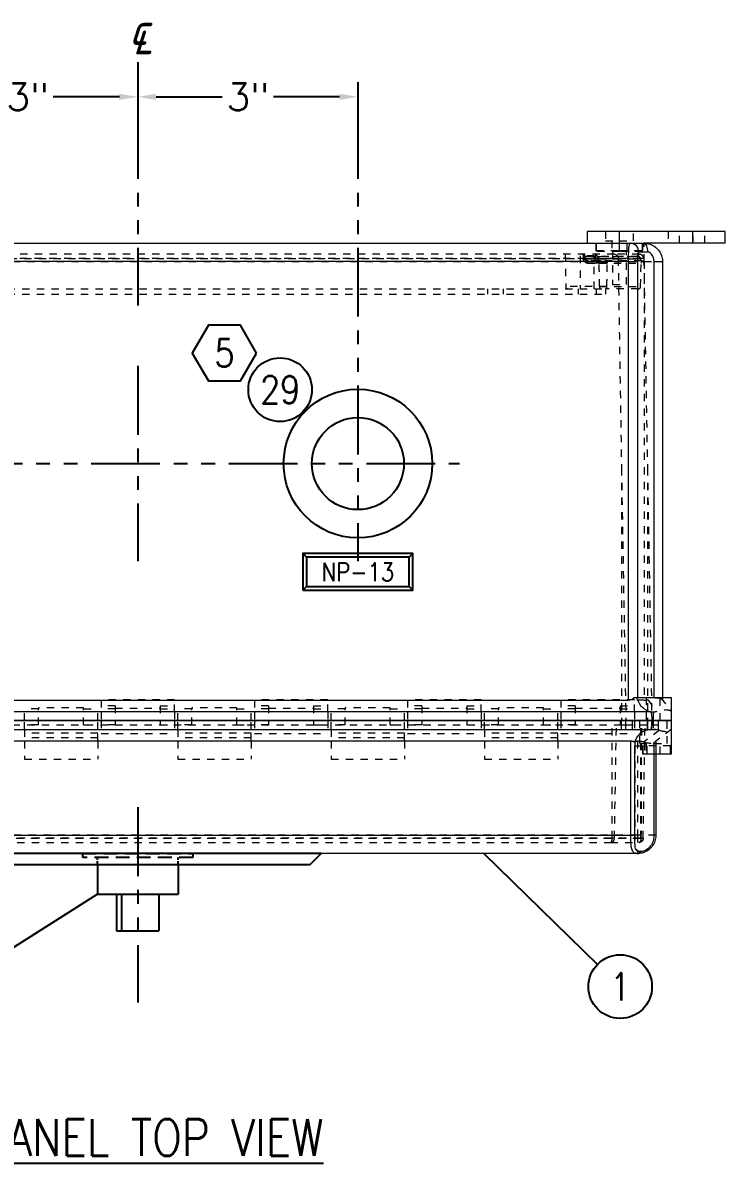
# Model space of a CAD drawing. Header units: inches. Extents: x -1 to 303, y -2 to 61.
# Drawn here: x 20.76 to 30.34, y 43.07 to 58.6 of the extents above; entities that cross this region are included whole.
import ezdxf
from ezdxf.enums import TextEntityAlignment as Align

# ---------------------------------------------------------------- set-up
doc = ezdxf.new("R2010")
doc.units = ezdxf.units.IN
doc.header["$LTSCALE"] = 0.75
doc.header["$MEASUREMENT"] = 0
for name, pattern in [('CENTER2', [1.125, 0.75, -0.125, 0.125, -0.125]), ('HIDDEN', [0.1875, 0.125, -0.0625]), ('PHANTOM2', [1.25, 0.625, -0.125, 0.125, -0.125, 0.125, -0.125])]:
    doc.linetypes.add(name, pattern=pattern)
doc.layers.get('DEFPOINTS').update_dxf_attribs({"color": 254})
for name, color, linetype in [('ASSEMBLY', 2, 'Continuous'), ('BODY', 3, 'Continuous'), ('BOM_LAYER', 151, 'Continuous'), ('BOM_LAYER @ 4', 151, 'Continuous'), ('E-POWR-IDEN', 11, 'Continuous'), ('FRONT_DOOR', 1, 'Continuous'), ('PANEL', 150, 'Continuous'), ('PCAT', 51, 'Continuous'), ('PITEM', 20, 'Continuous'), ('PSYMS', 7, 'Continuous')]:
    doc.layers.add(name, color=color, linetype=linetype)
doc.layers.add('G-Anno-Std-Note @ 4', color=151, linetype='Continuous', lineweight=25)
doc.styles.add('Note', font='romans.shx', dxfattribs={"width": 0.75})
doc.styles.add('ROMANS', font='romans.shx', dxfattribs={"width": 0.85})
doc.styles.add('WD', font='romans.shx')
doc.dimstyles.get("Standard").update_dxf_attribs({"dimtxt": 0.18, "dimasz": 0.18, "dimexe": 0.18, "dimexo": 0.0625, "dimgap": 0.09, "dimtad": 0, "dimtih": 1, "dimtoh": 1, "dimdec": 6, "dimzin": 0, "dimdsep": 46, "dimlunit": 4, "dimtxsty": 'WD', "dimcen": 0.09, "dimadec": 0, "dimazin": 0, "dimtfac": 1, "dimtdec": 6, "dimtofl": 0, "dimtmove": 0, "dimatfit": 3, "dimfxl": 1, "dimtolj": 1, "dimtzin": 0, "dimarcsym": 0})

# ---------------------------------------------------------------- blocks, each defined once
blk = doc.blocks.new('Anno_Circle')
at = {"color": 0, "linetype": 'ByBlock', "lineweight": -2}
blk.add_circle((0, 0), 1.155, dxfattribs=at)
at = {"color": 0, "linetype": 'ByBlock', "lineweight": -2, "style": 'Note', "width": 0.85}
blk.add_attdef('ID', text='', height=1, dxfattribs=at).set_placement((0, 0), align=Align.MIDDLE)
blk = doc.blocks.new('NAMEPLATE')
for p, q in [((0, 0.5), (0.05, 0.45)), ((1.5, 0.5), (1.45, 0.45)), ((0.05, 0.05), (0, 0)), ((1.45, 0.05), (1.5, 0))]:
    blk.add_line(p, q)
for points in [[(0, 0), (1.5, 0), (1.5, 0.5), (0, 0.5)], [(0.05, 0.05), (1.45, 0.05), (1.45, 0.45), (0.05, 0.45)]]:
    blk.add_lwpolyline(points, close=True)
at = {"layer": 'PITEM', "style": 'ROMANS', "width": 0.85}
blk.add_attdef('NP_NO', text='', height=0.25, dxfattribs=at).set_placement((0.75, 0.25), align=Align.MIDDLE)
blk = doc.blocks.new('*D108')
at = {"layer": 'ASSEMBLY', "color": 0, "lineweight": -2, "ltscale": 2}
for p, q in [((22.331, 57.792), (22.331, 57.411)), ((19.331, 57.675), (19.331, 57.411)), ((19.581, 57.591), (20.482, 57.591)), ((22.081, 57.591), (21.18, 57.591))]:
    blk.add_line(p, q, dxfattribs=at)
at = {"layer": 'ASSEMBLY', "color": 0, "ltscale": 2}
for points in [[(19.581, 57.633), (19.581, 57.549), (19.331, 57.591)], [(22.081, 57.633), (22.081, 57.549), (22.331, 57.591)]]:
    blk.add_solid(points, dxfattribs=at)
at = {"layer": 'DEFPOINTS', "color": 0, "ltscale": 2}
for p in [(22.331, 57.855), (19.331, 57.738), (22.331, 57.591)]:
    blk.add_point(p, dxfattribs=at)
at = {"layer": 'ASSEMBLY', "color": 0, "ltscale": 2, "insert": (20.831, 57.591), "char_height": 0.375, "attachment_point": 5, "style": 'WD'}
blk.add_mtext('\\A1;3"', dxfattribs=at)
blk = doc.blocks.new('*D109')
at = {"layer": 'ASSEMBLY', "color": 0, "lineweight": -2, "ltscale": 2}
for p, q in [((22.331, 58.065), (22.331, 57.411)), ((25.331, 57.792), (25.331, 57.411)), ((22.581, 57.591), (23.482, 57.591)), ((25.081, 57.591), (24.18, 57.591))]:
    blk.add_line(p, q, dxfattribs=at)
at = {"layer": 'ASSEMBLY', "color": 0, "ltscale": 2}
for points in [[(22.581, 57.633), (22.581, 57.549), (22.331, 57.591)], [(25.081, 57.633), (25.081, 57.549), (25.331, 57.591)]]:
    blk.add_solid(points, dxfattribs=at)
at = {"layer": 'DEFPOINTS', "color": 0, "ltscale": 2}
for p in [(22.331, 58.127), (25.331, 57.855), (25.331, 57.591)]:
    blk.add_point(p, dxfattribs=at)
at = {"layer": 'ASSEMBLY', "color": 0, "ltscale": 2, "insert": (23.831, 57.591), "char_height": 0.375, "attachment_point": 5, "style": 'WD'}
blk.add_mtext('\\A1;3"', dxfattribs=at)
blk = doc.blocks.new('Anno_Hexagon')
at = {"color": 0, "linetype": 'ByBlock', "lineweight": -2}
blk.add_lwpolyline([(1.167, 0), (0.583, 1.01), (-0.583, 1.01), (-1.167, 0), (-0.583, -1.01), (0.583, -1.01)], close=True, dxfattribs=at)
at = {"color": 0, "linetype": 'ByBlock', "lineweight": -2, "style": 'Note', "width": 0.85}
blk.add_attdef('ID', text='', height=1, dxfattribs=at).set_placement((0, 0), align=Align.MIDDLE)

msp = doc.modelspace()

# ---------------------------------------------------------------- linework, layer by layer
at = {"linetype": 'CENTER2', "ltscale": 2}
for p, q in [((21.7808798, 47.2013864), (21.7808798, 47.2356541)), ((22.8808798, 47.2013864), (22.8808798, 47.2356541)), ((21.7808798, 47.1533455), (21.7808798, 47.1829725)), ((22.8808798, 47.1533455), (22.8808798, 47.1829725))]:
    msp.add_line(p, q, dxfattribs=at)
at = {"linetype": 'Continuous', "ltscale": 2}
for p, q in [((21.7808798, 47.1373363), (21.7808798, 46.7356541)), ((22.8808798, 47.1412703), (22.8808798, 46.7356541)), ((21.7808798, 46.7356541), (22.8808798, 46.7356541)), ((22.0431024, 46.7314499), (22.0431024, 46.2356541)), ((22.1093453, 46.7356541), (22.1093453, 46.2356541)), ((22.6186572, 46.7356541), (22.6186572, 46.2356541)), ((22.0431024, 46.2356541), (22.6186572, 46.2356541))]:
    msp.add_line(p, q, dxfattribs=at)
msp.add_lwpolyline([(19.8308798, 47.287434), (19.9809774, 47.1373363), (24.6807822, 47.1373363), (24.8308798, 47.287434), (19.8308798, 47.287434)], dxfattribs=at)
at = {"color": 153, "ltscale": 2}
for radius in [1.0121279, 0.6267794]:
    msp.add_circle((25.3308798, 52.597434), radius, dxfattribs=at)
at = {"layer": 'BODY', "linetype": 'Continuous', "lineweight": 15}
for p, q in [((28.4558801, 55.7574341), (28.4558801, 55.597434)), ((28.8958797, 55.7574341), (28.4558801, 55.7574341)), ((28.8958797, 55.597434), (28.8958797, 55.7574341)), ((29.8958796, 55.7574341), (28.8958797, 55.7574341)), ((29.8958796, 55.597434), (29.8958796, 55.7574341)), ((30.3358798, 55.7574341), (29.8958796, 55.7574341)), ((30.3358798, 55.597434), (30.3358798, 55.7574341)), ((15.6150948, 55.597434), (29.0466648, 55.597434)), ((29.0466648, 55.597434), (29.2332168, 55.597434)), ((29.8958796, 55.597434), (29.2332168, 55.597434)), ((30.3358798, 55.597434), (29.8958796, 55.597434)), ((29.2803179, 55.4774339), (29.1575441, 55.4774339)), ((29.0200128, 55.3474339), (15.6417468, 55.3474339)), ((29.0200128, 55.3474339), (29.1400041, 55.3474339)), ((29.0200128, 49.3774339), (29.0200128, 55.3474339)), ((29.1400041, 55.3474339), (29.1400041, 49.4074339)), ((29.3658735, 49.4074339), (29.3658735, 55.3474339)), ((29.3658735, 55.3474339), (29.4832166, 55.3474339)), ((29.4832166, 55.3474339), (29.4832166, 49.4074339)), ((15.6417468, 49.3774339), (29.0200128, 49.3774339)), ((29.1287696, 49.4074339), (29.0901163, 49.4074339)), ((29.6059177, 49.4074339), (29.1287696, 49.4074339)), ((29.6059177, 49.097434), (29.6059177, 49.4074339)), ((29.351478, 49.097434), (15.3102816, 49.097434)), ((29.3232515, 49.2174341), (15.3382148, 49.2174341)), ((29.6058796, 49.097434), (29.351478, 49.097434))]:
    msp.add_line(p, q, dxfattribs=at)
at = {"layer": 'BODY', "linetype": 'HIDDEN', "lineweight": 0}
for p, q in [((28.7033796, 55.7574341), (28.7033796, 55.6324339)), ((28.8958797, 55.597434), (28.8958797, 55.7574341)), ((29.0883798, 55.6324339), (29.0883798, 55.7574341)), ((29.55688, 55.7574341), (29.55688, 55.597434)), ((29.7128799, 55.597434), (29.7128799, 55.7574341)), ((29.7128799, 55.597434), (29.7128799, 55.7574341)), ((29.8958796, 55.597434), (29.8958796, 55.7574341)), ((29.9008797, 55.597434), (29.9008797, 55.7574341)), ((29.9008797, 55.597434), (29.9008797, 55.7574341)), ((30.0568796, 55.597434), (30.0568796, 55.7574341)), ((28.57838, 55.497434), (28.57838, 55.597434)), ((28.5838799, 55.4874338), (28.5838799, 55.597434)), ((28.7033796, 55.6324339), (28.8958797, 55.6324339)), ((28.7908799, 55.6324339), (28.7908799, 55.4874338)), ((28.8958797, 55.6324339), (29.0883798, 55.6324339)), ((28.8958797, 55.497434), (28.8958797, 55.597434)), ((29.0008801, 55.4874338), (29.0008801, 55.6324339)), ((29.2078801, 55.4874338), (29.2078801, 55.597434)), ((29.21338, 55.497434), (29.21338, 55.597434)), ((29.2332168, 55.3474339), (29.2332168, 55.597434)), ((28.8293378, 55.4474339), (15.8324218, 55.4474339)), ((28.1558798, 55.4474339), (28.1635692, 55.0069104)), ((28.57838, 55.497434), (28.8958797, 55.497434)), ((28.8958797, 55.4874338), (28.5838799, 55.4874338)), ((28.8008795, 55.497434), (28.8008795, 55.037434)), ((29.1660782, 55.4474339), (28.8293378, 55.4474339)), ((28.8958797, 55.497434), (29.21338, 55.497434)), ((28.8958797, 55.4874338), (28.8958797, 55.497434)), ((29.2078801, 55.4874338), (28.8958797, 55.4874338)), ((28.9908799, 55.037434), (28.9908799, 55.497434)), ((15.4285429, 55.3474339), (29.2332168, 55.3474339)), ((29.2260689, 55.388481), (15.4356907, 55.388481)), ((15.7842042, 55.388481), (28.8775554, 55.388481)), ((28.3609873, 55.4274341), (28.3608799, 55.4274341)), ((28.3608799, 55.4274341), (28.3608799, 54.977434)), ((28.5509871, 55.4274341), (28.3609873, 55.4274341)), ((28.3609873, 55.4274341), (28.3609873, 54.977434)), ((28.427511, 55.3874339), (29.178807, 55.3874339)), ((29.1788135, 55.3874339), (28.4275667, 55.3874339)), ((29.1505012, 55.4174339), (28.4277298, 55.4174339)), ((28.4277855, 55.4174339), (29.1505071, 55.4174339)), ((28.6198691, 55.3279577), (28.4658457, 55.3279577)), ((28.4658809, 55.3279577), (28.6198691, 55.3279577)), ((28.6078414, 55.3574341), (28.4668876, 55.3574341)), ((28.5508797, 54.977434), (28.5508797, 55.4274341)), ((28.5509871, 54.977434), (28.5509871, 55.4274341)), ((29.178807, 55.3874339), (28.5979257, 55.3874339)), ((28.5981093, 55.3874339), (29.1788135, 55.3874339)), ((28.598398, 55.4174339), (29.1505012, 55.4174339)), ((29.1505071, 55.4174339), (28.598581, 55.4174339)), ((28.6393134, 55.3574341), (28.6078414, 55.3574341)), ((28.6198691, 55.3279577), (29.1882833, 55.3279577)), ((28.6198691, 55.3279577), (29.1882833, 55.3279577)), ((28.622393, 55.3279577), (28.7268906, 55.3279577)), ((28.7268906, 55.3279577), (28.6225343, 55.3279577)), ((29.1971302, 55.3574341), (28.6393134, 55.3574341)), ((28.8775554, 55.388481), (29.2260689, 55.388481)), ((29.178807, 55.3874339), (29.1787988, 55.3879574)), ((29.1787988, 55.3879574), (29.178807, 55.3874339)), ((29.1788135, 55.3874339), (29.1788047, 55.3879574)), ((29.1788047, 55.3879574), (29.1788135, 55.3874339)), ((29.1831905, 55.0069104), (29.1887943, 55.3279577)), ((29.2332168, 55.3474339), (29.4832166, 55.3474339)), ((29.2332168, 55.3474339), (29.2332168, 49.3774339)), ((28.7244788, 55.0069104), (28.1640362, 55.0069104)), ((28.7244788, 55.0069104), (28.1640362, 55.0069104)), ((28.6222803, 55.0069104), (29.1827235, 55.0069104)), ((28.6222803, 55.0069104), (29.1827235, 55.0069104)), ((28.7100159, 54.977434), (28.7058799, 54.977434)), ((29.1531952, 54.977434), (28.7100159, 54.977434)), ((28.8008795, 55.037434), (28.9908799, 55.037434)), ((28.9223158, 52.5348317), (28.9223158, 49.097434)), ((28.9223158, 52.5348317), (28.9822454, 49.097434)), ((29.2758799, 52.5348317), (29.3358799, 49.097434)), ((29.2758799, 52.5348317), (29.2787832, 49.097434)), ((29.2758799, 52.5348317), (29.2758799, 49.097434)), ((22.8308798, 49.3818939), (21.8308799, 49.3818939)), ((21.8308799, 49.3774339), (21.8308799, 49.3818939)), ((21.8308799, 49.3774339), (21.8308799, 49.2174341)), ((22.8308798, 49.3774339), (22.8308798, 49.3818939)), ((22.8308798, 49.2174341), (22.8308798, 49.3774339)), ((23.9198798, 49.3774339), (23.9198798, 49.3818939)), ((24.9198799, 49.3818939), (23.9198798, 49.3818939)), ((23.9198798, 49.3774339), (23.9198798, 49.2174341)), ((24.9198799, 49.3774339), (24.9198799, 49.3818939)), ((24.9198799, 49.2174341), (24.9198799, 49.3774339)), ((26.0088798, 49.3774339), (26.0088798, 49.3818939)), ((27.0088797, 49.3818939), (26.0088798, 49.3818939)), ((26.0088798, 49.3774339), (26.0088798, 49.2174341)), ((27.0088797, 49.3774339), (27.0088797, 49.3818939)), ((27.0088797, 49.2174341), (27.0088797, 49.3774339)), ((28.0978797, 49.3774339), (28.0978797, 49.3818939)), ((29.0978796, 49.3818939), (28.0978797, 49.3818939)), ((28.0978797, 49.3774339), (28.0978797, 49.2174341)), ((29.0978796, 49.3774339), (29.0978796, 49.3818939)), ((29.2332168, 49.3774339), (29.0978796, 49.3774339)), ((29.0978796, 49.2174341), (29.0978796, 49.3774339)), ((29.2608795, 49.4074339), (29.2608795, 49.097434)), ((29.2792778, 49.3831136), (29.3997513, 49.2232397)), ((29.4508799, 49.097434), (29.4508799, 49.4074339)), ((29.4832166, 49.4074339), (29.4832166, 49.3774339)), ((22.0238798, 49.3007084), (21.8308799, 49.3007084)), ((22.0238798, 49.2573921), (21.8308799, 49.2573921)), ((22.0238798, 49.3007084), (22.0238798, 49.0404338)), ((22.0238798, 49.2657338), (22.6378798, 49.2657338)), ((22.6378798, 49.3007084), (22.6378798, 49.0404338)), ((22.6378798, 49.3007084), (22.8308798, 49.3007084)), ((22.6378798, 49.2573921), (22.8308798, 49.2573921)), ((24.1128798, 49.3007084), (23.9198798, 49.3007084)), ((24.1128798, 49.2573921), (23.9198798, 49.2573921)), ((24.1128798, 49.3007084), (24.1128798, 49.0404338)), ((24.1128798, 49.2657338), (24.7268798, 49.2657338)), ((24.7268798, 49.3007084), (24.7268798, 49.0404338)), ((24.7268798, 49.3007084), (24.9198799, 49.3007084)), ((24.7268798, 49.2573921), (24.9198799, 49.2573921)), ((26.2018797, 49.3007084), (26.0088798, 49.3007084)), ((26.2018797, 49.2573921), (26.0088798, 49.2573921)), ((26.2018797, 49.3007084), (26.2018797, 49.0404338)), ((26.2018797, 49.2657338), (26.8158797, 49.2657338)), ((26.8158797, 49.3007084), (26.8158797, 49.0404338)), ((26.8158797, 49.3007084), (27.0088797, 49.3007084)), ((26.8158797, 49.2573921), (27.0088797, 49.2573921)), ((28.2908797, 49.3007084), (28.0978797, 49.3007084)), ((28.2908797, 49.2573921), (28.0978797, 49.2573921)), ((28.2908797, 49.3007084), (28.2908797, 49.0404338)), ((28.2908797, 49.2657338), (28.9048797, 49.2657338)), ((28.9048797, 49.3007084), (29.0978796, 49.3007084)), ((28.9048797, 49.3007084), (28.9048797, 49.0404338)), ((28.9048797, 49.2573921), (29.0978796, 49.2573921)), ((21.8308799, 49.2174341), (21.8308799, 49.097434)), ((21.8308799, 49.097434), (21.8308799, 48.922434)), ((22.8308798, 49.2174341), (22.8308798, 49.097434)), ((22.8308798, 49.097434), (22.8308798, 48.922434)), ((23.9198798, 49.2174341), (23.9198798, 49.097434)), ((23.9198798, 49.097434), (23.9198798, 48.922434)), ((24.9198799, 49.2174341), (24.9198799, 49.097434)), ((24.9198799, 49.097434), (24.9198799, 48.922434)), ((26.0088798, 49.2174341), (26.0088798, 49.097434)), ((26.0088798, 49.097434), (26.0088798, 48.922434)), ((27.0088797, 49.2174341), (27.0088797, 49.097434)), ((27.0088797, 49.097434), (27.0088797, 48.922434)), ((28.0978797, 49.2174341), (28.0978797, 49.097434)), ((28.0978797, 49.097434), (28.0978797, 48.922434)), ((28.9223158, 49.035434), (28.9223158, 49.097434)), ((28.9223158, 49.035434), (28.9223158, 49.097434)), ((28.9822454, 49.035434), (28.9822454, 49.097434)), ((29.0721399, 49.035434), (29.0721399, 49.097434)), ((29.0978796, 49.2174341), (29.0978796, 49.097434)), ((29.0978796, 49.097434), (29.0978796, 48.922434)), ((29.2758799, 49.035434), (29.2758799, 49.097434)), ((29.2758799, 49.035434), (29.2758799, 49.097434)), ((29.2787832, 49.035434), (29.2787832, 49.097434)), ((29.283138, 49.035434), (29.283138, 49.097434)), ((29.3232515, 49.2174341), (29.3538235, 49.2174341)), ((29.3358799, 49.035434), (29.3358799, 49.097434)), ((29.3538235, 49.2174341), (29.3559179, 49.097434)), ((29.42588, 49.035434), (29.42588, 49.097434)), ((28.9223158, 49.035434), (15.7394439, 49.035434)), ((22.0238798, 49.0404338), (21.8308799, 49.0404338)), ((21.8308799, 48.922434), (22.8308798, 48.922434)), ((22.6378798, 49.0404338), (22.8308798, 49.0404338)), ((24.1128798, 49.0404338), (23.9198798, 49.0404338)), ((23.9198798, 48.922434), (24.9198799, 48.922434)), ((24.7268798, 49.0404338), (24.9198799, 49.0404338)), ((26.2018797, 49.0404338), (26.0088798, 49.0404338)), ((26.0088798, 48.922434), (27.0088797, 48.922434)), ((26.8158797, 49.0404338), (27.0088797, 49.0404338)), ((28.2908797, 49.0404338), (28.0978797, 49.0404338)), ((28.0978797, 48.922434), (29.0978796, 48.922434)), ((28.9048797, 49.0404338), (29.0978796, 49.0404338)), ((29.0721399, 49.035434), (28.9223158, 49.035434)), ((29.283138, 49.035434), (29.0721399, 49.035434)), ((29.42588, 49.035434), (29.283138, 49.035434))]:
    msp.add_line(p, q, dxfattribs=at)
at = {"layer": 'BODY', "linetype": 'Continuous', "lineweight": 15, "flags": 128}
msp.add_lwpolyline([(29.2803179, 55.4774339), (29.2794127, 55.5008449), (29.2767323, 55.5233559), (29.2723798, 55.5441026), (29.266522, 55.5622867), (29.2593847, 55.5772104), (29.2512413, 55.5882995), (29.2424056, 55.5951282), (29.2332168, 55.597434)], dxfattribs=at)
at = {"layer": 'BODY', "linetype": 'HIDDEN', "lineweight": 0, "flags": 128}
for points in [[(29.1505012, 55.4174339), (29.1508004, 55.4232867), (29.1516869, 55.4289145), (29.1531266, 55.4341012), (29.1550637, 55.4386472), (29.1574238, 55.4423781), (29.1601172, 55.4451503), (29.1630393, 55.4468575), (29.1660782, 55.4474339)], [(29.1505012, 55.4174339), (29.1508004, 55.4232867), (29.1516869, 55.4289145), (29.1531266, 55.4341012), (29.1550637, 55.4386472), (29.1574238, 55.4423781), (29.1601172, 55.4451503), (29.1630393, 55.4468575), (29.1660782, 55.4474339)], [(29.1660782, 55.4474339), (29.1630405, 55.4468575), (29.1601195, 55.4451503), (29.1574274, 55.4423781), (29.1550678, 55.4386472), (29.1531312, 55.4341012), (29.1516922, 55.4289145), (29.1508063, 55.4232867), (29.1505071, 55.4174339)], [(29.1660782, 55.4474339), (29.1630405, 55.4468575), (29.1601195, 55.4451503), (29.1574274, 55.4423781), (29.1550678, 55.4386472), (29.1531312, 55.4341012), (29.1516922, 55.4289145), (29.1508063, 55.4232867), (29.1505071, 55.4174339)], [(28.622393, 55.3279577), (28.6227643, 55.3337354), (28.6237517, 55.3392764), (28.6253186, 55.3443721), (28.6274054, 55.3488316), (28.6299339, 55.3524865), (28.6328091, 55.3552001), (28.6359225, 55.3568703), (28.6391579, 55.3574341)], [(28.6393134, 55.3574341), (28.6360756, 55.3568703), (28.6329593, 55.3552001), (28.6300817, 55.3524865), (28.6275509, 55.3488316), (28.6254624, 55.3443721), (28.6238942, 55.3392764), (28.6229057, 55.3337354), (28.6225343, 55.3279577)], [(29.4606097, 49.4074339), (29.5039492, 49.349921), (29.5412912, 49.3003661), (29.5711247, 49.260776), (29.5922409, 49.2327539), (29.6037852, 49.2174341)], [(29.6058796, 49.097434), (29.605537, 49.1170727), (29.6048382, 49.1570917), (29.6037852, 49.2174341)]]:
    msp.add_lwpolyline(points, dxfattribs=at)
at = {"layer": 'BODY', "linetype": 'Continuous', "lineweight": 15}
msp.add_arc((29.0419166, 55.4818208), 0.1157107, 357.8272397, 87.64821809, dxfattribs=at)
at = {"layer": 'BODY', "linetype": 'HIDDEN', "lineweight": 0}
for centre, radius, start, end in [((28.4008904, 54.7258), 0.6621692, 87.69596971, 89.65905349), ((28.4009426, 54.7255872), 0.6623819, 87.69639955, 89.65951245), ((28.6857024, 55.3352305), 0.2199769, 174.2069114, 181.89463279), ((28.6848431, 55.3352349), 0.2190831, 174.18435595, 181.90352007), ((28.5427727, 53.1397507), 2.2483598, 88.59437485, 89.33164379), ((28.5429105, 53.1365708), 2.2515398, 88.59519369, 89.33174971), ((29.2141948, 54.3264411), 1.0621063, 89.35943164, 91.90980552), ((29.2141948, 54.3264411), 1.0621063, 89.35943164, 91.90980552), ((29.2141969, 54.3266439), 1.0619035, 89.35942511, 91.90996957), ((29.2141969, 54.3266439), 1.0619035, 89.35942511, 91.90996957), ((29.2142, 54.3262142), 1.0618096, 89.35902789, 91.91017776), ((29.2142, 54.3262142), 1.0618096, 89.35902789, 91.91017776), ((29.2142062, 54.3260924), 1.0619314, 89.35943496, 91.90994398), ((29.2142062, 54.3260924), 1.0619314, 89.35943496, 91.90994398), ((29.2187898, 55.327434), 0.03, 118.62953172, 179), ((29.1971302, 55.327434), 0.03, 1, 90), ((28.1935646, 55.007434), 0.03, 181, 270), ((29.153195, 55.007434), 0.03, 270, 359)]:
    msp.add_arc(centre, radius, start, end, dxfattribs=at)
at = {"layer": 'BODY', "linetype": 'Continuous', "lineweight": 15}
for centre, major_axis, ratio, start_param, end_param in [((29.0200129, 49.5366794), (0, 0.1592454), 0.7535540501, 3.1415926536, 3.765483664), ((29.3558417, 49.5464661), (0, 0.3318623), 0.7535540501, 2.0030796696, 3.0108999818), ((29.3558417, 63.4221061), (0, 14.3268535), 0.0174550649, 3.0108999818, 3.1241420188)]:
    msp.add_ellipse(centre, major_axis=major_axis, ratio=ratio, start_param=start_param, end_param=end_param, dxfattribs=at)
at = {"layer": 'BODY', "linetype": 'HIDDEN', "lineweight": 0}
for centre, major_axis, ratio, start_param, end_param in [((29.2332166, 49.7091952), (0, 0.3317612), 0.7535540501, 3.1415926536, 3.3268961719), ((29.2332166, 49.2937851), (-0.2489277, -0.0832901), 0.2777020047, 3.2342444127, 4.434433703), ((29.347818, 49.5571139), (-0.0130916, 0.3395434), 0.7355975287, 3.1132380959, 3.298389321), ((29.3552409, 49.1318533), (-0.24748, -0.0852142), 0.2857351787, 3.2341682661, 4.4343575563)]:
    msp.add_ellipse(centre, major_axis=major_axis, ratio=ratio, start_param=start_param, end_param=end_param, dxfattribs=at)
at = {"layer": 'BODY', "linetype": 'Continuous', "lineweight": 15}
for points, knots in [([(29.0200128, 55.3474339), (29.0200162, 55.3754902), (29.0200229, 55.4315983), (29.0209511, 55.5061608), (29.0250925, 55.5616557), (29.0334198, 55.5926238), (29.0426299, 55.5959687), (29.0466648, 55.597434)], [0, 0, 0, 0, 0.2133591165, 0.4266838468, 0.6378349655, 0.8413381689, 1, 1, 1, 1]), ([(29.2332168, 55.597434), (29.2597737, 55.5949863), (29.31368, 55.5900178), (29.3871736, 55.5499234), (29.4439811, 55.4897085), (29.4776289, 55.4189833), (29.4814886, 55.3695608), (29.4832166, 55.3474339)], [0, 0, 0, 0, 0.205807982, 0.4177579098, 0.6235395399, 0.8314557422, 1, 1, 1, 1]), ([(29.1575441, 55.4774339), (29.1548719, 55.4766652), (29.149292, 55.4750601), (29.1456917, 55.4653707), (29.1424818, 55.4507777), (29.1405611, 55.4278348), (29.1400104, 55.3898803), (29.1400063, 55.3618777), (29.1400041, 55.3474339)], [0, 0, 0, 0, 0.1301135087, 0.2716965983, 0.3070071135, 0.5143564228, 0.7495029288, 1, 1, 1, 1]), ([(29.3658735, 55.3474339), (29.3652976, 55.3588683), (29.3640438, 55.383764), (29.3532245, 55.4194908), (29.3359389, 55.4486537), (29.3189079, 55.4642301), (29.3037244, 55.4730699), (29.2918917, 55.4769701), (29.2828248, 55.4773335), (29.2803179, 55.4774339)], [0, 0, 0, 0, 0.1982105949, 0.4315597384, 0.6400636029, 0.7795594973, 0.8297124993, 0.9529179579, 1, 1, 1, 1])]:
    msp.add_open_spline(points, degree=3, knots=knots, dxfattribs=at)
at = {"layer": 'BODY', "linetype": 'HIDDEN', "lineweight": 0}
for points, knots in [([(28.3880106, 55.4474339), (28.3922565, 55.4470929), (28.3982376, 55.4466126), (28.4036756, 55.4440353), (28.4052531, 55.4432877)], [0, 0, 0, 0, 0.7099012847, 1, 1, 1, 1]), ([(28.4048307, 55.3879574), (28.4048638, 55.3928401), (28.4049886, 55.4112814), (28.4051136, 55.4297226), (28.4052056, 55.4432812)], [0, 0, 0, 0, 0.2647688856, 1, 1, 1, 1]), ([(28.4052531, 55.4432877), (28.405161, 55.4297269), (28.4050356, 55.4112834), (28.4049116, 55.39284), (28.4048788, 55.3879574)], [0, 0, 0, 0, 0.7352674078, 1, 1, 1, 1]), ([(28.4052056, 55.4432812), (28.4086225, 55.441092), (28.416535, 55.4360224), (28.4236005, 55.4266608), (28.4267611, 55.4201213), (28.4277109, 55.4174864), (28.4277298, 55.4174339)], [0, 0, 0, 0, 0.3128851925, 0.7245530589, 0.9945109607, 1, 1, 1, 1]), ([(28.4277855, 55.4174339), (28.4277666, 55.4174864), (28.426806, 55.4201513), (28.423626, 55.426717), (28.4165351, 55.4360718), (28.4086506, 55.4411147), (28.4052531, 55.4432877)], [0, 0, 0, 0, 0.0054916661, 0.2787174963, 0.6891927139, 1, 1, 1, 1]), ([(28.5700424, 55.4432877), (28.5664007, 55.4448756), (28.5611359, 55.4471712), (28.5553966, 55.447372), (28.553627, 55.4474339)], [0, 0, 0, 0, 0.6916801688, 1, 1, 1, 1]), ([(28.5698711, 55.4432812), (28.5696572, 55.4297226), (28.5693663, 55.4112814), (28.5690761, 55.3928401), (28.5689993, 55.3879574)], [0, 0, 0, 0, 0.7352311623, 1, 1, 1, 1]), ([(28.56917, 55.3879574), (28.5692471, 55.39284), (28.5695381, 55.4112834), (28.5698287, 55.4297268), (28.5700424, 55.4432877)], [0, 0, 0, 0, 0.264732828, 1, 1, 1, 1]), ([(28.5698711, 55.4432812), (28.5732529, 55.4411066), (28.5811012, 55.4360597), (28.5907147, 55.426706), (28.596298, 55.4201464), (28.5983573, 55.4174864), (28.598398, 55.4174339)], [0, 0, 0, 0, 0.311027314, 0.7218122726, 0.9945086543, 1, 1, 1, 1]), ([(28.598581, 55.4174339), (28.5985406, 55.4174864), (28.5965035, 55.4201305), (28.5909224, 55.4266696), (28.5813185, 55.4360357), (28.5734432, 55.4411005), (28.5700424, 55.4432877)], [0, 0, 0, 0, 0.0054812541, 0.276013387, 0.6873531425, 1, 1, 1, 1]), ([(28.8293378, 55.4474339), (28.829401, 55.4474338), (28.8336131, 55.4474246), (28.8437673, 55.445572), (28.8580713, 55.436658), (28.8693517, 55.4217353), (28.8760849, 55.4054156), (28.8770645, 55.3941337), (28.8775554, 55.388481)], [0, 0, 0, 0, 0.0029446007, 0.1963740211, 0.4673680149, 0.6823733414, 0.8408552905, 1, 1, 1, 1]), ([(29.2260689, 55.388481), (29.2254929, 55.3941337), (29.2243433, 55.4054155), (29.2163592, 55.4217356), (29.202715, 55.4366577), (29.1848193, 55.4455721), (29.1717042, 55.4474246), (29.1661614, 55.4474338), (29.1660782, 55.4474339)], [0, 0, 0, 0, 0.1591438295, 0.317623931, 0.5326318887, 0.8036226531, 0.9970553997, 1, 1, 1, 1]), ([(28.4048307, 55.3879574), (28.4048979, 55.3857068), (28.4051721, 55.3765287), (28.4103452, 55.3600739), (28.4241613, 55.3425998), (28.4436898, 55.3303734), (28.458512, 55.3287573), (28.4658457, 55.3279577)], [0, 0, 0, 0, 0.0714174734, 0.2912334861, 0.531907454, 0.7683990304, 1, 1, 1, 1]), ([(28.4658809, 55.3279577), (28.4588569, 55.3286872), (28.4451155, 55.3301145), (28.4275924, 55.3402802), (28.4147766, 55.3538482), (28.4064083, 55.3700887), (28.4053921, 55.3819607), (28.4048788, 55.3879574)], [0, 0, 0, 0, 0.2217163137, 0.4337532616, 0.6253298635, 0.810745955, 1, 1, 1, 1]), ([(28.4277298, 55.4174339), (28.4276924, 55.4123165), (28.4276194, 55.4023165), (28.4275466, 55.3923165), (28.427511, 55.3874339)], [0, 0, 0, 0, 0.5117332812, 1, 1, 1, 1]), ([(28.4668489, 55.3574341), (28.4621349, 55.3578266), (28.4527946, 55.3586043), (28.4405254, 55.3643796), (28.4321859, 55.3721362), (28.4286847, 55.3793644), (28.4276156, 55.3840034), (28.4275454, 55.3863057), (28.427511, 55.3874339)], [0, 0, 0, 0, 0.2596993098, 0.5145696882, 0.7490294945, 0.8784930108, 0.9404590856, 1, 1, 1, 1]), ([(28.4275667, 55.3874339), (28.4276023, 55.3923164), (28.4276752, 55.4023164), (28.4277482, 55.4123164), (28.4277855, 55.4174339)], [0, 0, 0, 0, 0.4882571204, 1, 1, 1, 1]), ([(28.4275667, 55.3874339), (28.4277692, 55.3849006), (28.428013, 55.381851), (28.4301836, 55.3760932), (28.4341779, 55.3699969), (28.4425609, 55.3633734), (28.4536775, 55.35848), (28.4623715, 55.3577917), (28.4668876, 55.3574341)], [0, 0, 0, 0, 0.1327687187, 0.1598243675, 0.3285020465, 0.5209641621, 0.7511607446, 1, 1, 1, 1]), ([(28.622393, 55.3279577), (28.6164881, 55.3286881), (28.6049404, 55.3301165), (28.5894772, 55.3402866), (28.5779218, 55.3538542), (28.5702722, 55.370092), (28.5694265, 55.3819617), (28.5689993, 55.3879574)], [0, 0, 0, 0, 0.2218737296, 0.4339068543, 0.6254405749, 0.8108011119, 1, 1, 1, 1]), ([(28.56917, 55.3879574), (28.5692121, 55.3857022), (28.5693834, 55.3765199), (28.5740962, 55.3600643), (28.5866384, 55.3425948), (28.6039258, 55.3303725), (28.6163748, 55.328757), (28.6225343, 55.3279577)], [0, 0, 0, 0, 0.0715685018, 0.2914014653, 0.5320332054, 0.7684616314, 1, 1, 1, 1]), ([(28.5979257, 55.3874339), (28.5980026, 55.3923165), (28.5981599, 55.4023165), (28.5983174, 55.4123165), (28.598398, 55.4174339)], [0, 0, 0, 0, 0.4882668662, 1, 1, 1, 1]), ([(28.5979257, 55.3874339), (28.5981157, 55.3849013), (28.5983444, 55.3818523), (28.6006875, 55.3760956), (28.6050474, 55.3699993), (28.6140919, 55.3633765), (28.6258329, 55.3584811), (28.6346014, 55.3577921), (28.6391579, 55.3574341)], [0, 0, 0, 0, 0.132683237, 0.1597426264, 0.328352059, 0.520765409, 0.7509622794, 1, 1, 1, 1]), ([(28.598581, 55.4174339), (28.5985007, 55.4123164), (28.5983437, 55.4023164), (28.5981862, 55.3923164), (28.5981093, 55.3874339)], [0, 0, 0, 0, 0.5117428713, 1, 1, 1, 1]), ([(28.5981093, 55.3874339), (28.5981314, 55.3863034), (28.5981762, 55.3840001), (28.5993071, 55.3793592), (28.6031143, 55.3721325), (28.6121634, 55.364378), (28.6251518, 55.3586036), (28.6345635, 55.3578264), (28.6393134, 55.3574341)], [0, 0, 0, 0, 0.059681225, 0.1216052167, 0.2511609018, 0.4856045115, 0.7403932274, 1, 1, 1, 1]), ([(28.6078414, 55.3574341), (28.6078616, 55.357434), (28.6090377, 55.3574252), (28.6117692, 55.35631), (28.6154237, 55.3513254), (28.618088, 55.3435277), (28.6195499, 55.3357518), (28.6197625, 55.3305617), (28.6198691, 55.3279577)], [0, 0, 0, 0, 0.0037948097, 0.2215746144, 0.5200238692, 0.7285127745, 0.8637856761, 1, 1, 1, 1]), ([(28.7389177, 55.3574341), (28.7388977, 55.357434), (28.7377323, 55.3574252), (28.7349827, 55.3563101), (28.731338, 55.3513252), (28.7286705, 55.3435278), (28.72721, 55.3357518), (28.7269973, 55.3305617), (28.7268906, 55.3279577)], [0, 0, 0, 0, 0.0037919842, 0.221575033, 0.5200222511, 0.7285137425, 0.8637854047, 1, 1, 1, 1]), ([(28.8775554, 55.388481), (28.8813987, 55.1311472), (28.8956055, 54.1799197), (28.9110497, 53.2287114), (28.9223158, 52.5348317)], [0, 0, 0, 0, 0.270528124, 1, 1, 1, 1]), ([(29.1787988, 55.3879574), (29.1787756, 55.3886047), (29.1786338, 55.392568), (29.1768728, 55.3996843), (29.1714106, 55.4085793), (29.1624983, 55.415827), (29.1546151, 55.4168829), (29.1505012, 55.4174339)], [0, 0, 0, 0, 0.0394249778, 0.2414142415, 0.4390560138, 0.7072672738, 1, 1, 1, 1]), ([(29.1505012, 55.4174339), (29.1539218, 55.4170533), (29.1603795, 55.4163346), (29.1684161, 55.4112409), (29.1741441, 55.4046194), (29.1779328, 55.3967458), (29.1785087, 55.390902), (29.1787988, 55.3879574)], [0, 0, 0, 0, 0.2432466705, 0.4592350399, 0.6456192939, 0.8214373498, 1, 1, 1, 1]), ([(29.1788047, 55.3879574), (29.1787815, 55.3886044), (29.1786396, 55.3925674), (29.1768786, 55.3996833), (29.1714174, 55.4085784), (29.1625049, 55.4158266), (29.1546216, 55.4168827), (29.1505071, 55.4174339)], [0, 0, 0, 0, 0.0394101612, 0.2414149344, 0.4390782082, 0.7072367748, 1, 1, 1, 1]), ([(29.1505071, 55.4174339), (29.1539266, 55.4170536), (29.1603835, 55.4163355), (29.1684202, 55.4112429), (29.1741487, 55.4046211), (29.177939, 55.3967469), (29.1785146, 55.3909023), (29.1788047, 55.3879574)], [0, 0, 0, 0, 0.2431528468, 0.4591362649, 0.6455532288, 0.821407305, 1, 1, 1, 1]), ([(29.1971302, 55.3574341), (29.1967034, 55.3574478), (29.1941615, 55.3575294), (29.1899994, 55.3590631), (29.1852435, 55.363926), (29.1818598, 55.3704062), (29.1801696, 55.3763556), (29.1791794, 55.3819531), (29.1789757, 55.3849517), (29.178807, 55.3874339)], [0, 0, 0, 0, 0.0570660003, 0.3399135169, 0.5576905837, 0.7264682797, 0.8688645205, 0.8914498083, 1, 1, 1, 1]), ([(29.1971302, 55.3574341), (29.1946905, 55.3578198), (29.1903516, 55.3585056), (29.1849109, 55.364229), (29.1814743, 55.3714349), (29.1798283, 55.3779461), (29.1790622, 55.3829498), (29.1788978, 55.3858378), (29.178807, 55.3874339)], [0, 0, 0, 0, 0.3255369699, 0.578965805, 0.7640923059, 0.8733767173, 0.9300207212, 1, 1, 1, 1]), ([(29.1788135, 55.3874339), (29.1789825, 55.3849515), (29.1791867, 55.3819528), (29.1801744, 55.3763536), (29.1818662, 55.3704043), (29.1852488, 55.3639241), (29.1900045, 55.3590616), (29.1941643, 55.3575291), (29.1967046, 55.3574478), (29.1971302, 55.3574341)], [0, 0, 0, 0, 0.1085970768, 0.1311837774, 0.2736245571, 0.4424481894, 0.6602459733, 0.9430807874, 1, 1, 1, 1]), ([(29.1971302, 55.3574341), (29.1946907, 55.35782), (29.1903525, 55.3585063), (29.1849132, 55.3642309), (29.1814783, 55.3714377), (29.1798342, 55.3779493), (29.1790671, 55.3829521), (29.1789037, 55.3858385), (29.1788135, 55.3874339)], [0, 0, 0, 0, 0.3255694652, 0.5789599748, 0.7640926728, 0.8734121505, 0.9300334916, 1, 1, 1, 1]), ([(29.2260689, 55.388481), (29.2305608, 55.1311472), (29.2471649, 54.1799198), (29.2637682, 53.2287114), (29.2758799, 52.5348317)], [0, 0, 0, 0, 0.2705281266, 1, 1, 1, 1]), ([(28.6222803, 55.0069104), (28.6223825, 55.0044014), (28.6225861, 54.999399), (28.6239829, 54.9920019), (28.6266436, 54.9843828), (28.6310914, 54.9786439), (28.6347198, 54.9774408), (28.6367223, 54.977434), (28.6367438, 54.977434)], [0, 0, 0, 0, 0.1146458071, 0.2285833963, 0.3991642695, 0.6697246596, 0.9964521738, 1, 1, 1, 1]), ([(28.7100159, 54.977434), (28.7100372, 54.977434), (28.7120228, 54.9774408), (28.7156739, 54.9786439), (28.7201153, 54.9843828), (28.7227768, 54.992002), (28.7241737, 54.9993989), (28.7243769, 55.0044014), (28.7244788, 55.0069104)], [0, 0, 0, 0, 0.0035453575, 0.3302731042, 0.6008359893, 0.7714169838, 0.8853546542, 1, 1, 1, 1])]:
    msp.add_open_spline(points, degree=3, knots=knots, dxfattribs=at)
for points in [[(28.6222803, 55.0069104), (28.6198691, 55.3279577)], [(28.7244788, 55.0069104), (28.7268906, 55.3279577)], [(29.2026835, 55.3566597), (29.1978353, 55.3573438)]]:
    msp.add_open_spline(points, degree=1, dxfattribs=at)
at = {"layer": 'BOM_LAYER', "ltscale": 2}
for p, q in [((27.0486429, 47.287434), (28.5949804, 45.7784739)), ((21.7808798, 46.7356541), (20.1384998, 45.6936096))]:
    msp.add_line(p, q, dxfattribs=at)
at = {"layer": 'FRONT_DOOR', "linetype": 'HIDDEN', "lineweight": 0}
for p, q in [((20.9798798, 49.2573921), (20.7868799, 49.2573921)), ((20.7868799, 49.097434), (20.7868799, 49.2573921)), ((20.9798798, 49.2724341), (20.9798798, 49.2573921)), ((21.5938798, 49.2724341), (20.9798798, 49.2724341)), ((20.9798798, 49.0404338), (20.9798798, 49.2573921)), ((21.5938798, 49.2573921), (21.5938798, 49.2724341)), ((21.5938798, 49.2573921), (21.7868798, 49.2573921)), ((21.5938798, 49.0404338), (21.5938798, 49.2573921)), ((21.7868798, 49.097434), (21.7868798, 49.2573921)), ((23.0688798, 49.2573921), (22.8758798, 49.2573921)), ((22.8758798, 49.097434), (22.8758798, 49.2573921)), ((23.0688798, 49.2724341), (23.0688798, 49.2573921)), ((23.6828798, 49.2724341), (23.0688798, 49.2724341)), ((23.0688798, 49.0404338), (23.0688798, 49.2573921)), ((23.6828798, 49.2573921), (23.6828798, 49.2724341)), ((23.6828798, 49.2573921), (23.8758798, 49.2573921)), ((23.6828798, 49.0404338), (23.6828798, 49.2573921)), ((23.8758798, 49.097434), (23.8758798, 49.2573921)), ((25.1578799, 49.2573921), (24.9648798, 49.2573921)), ((24.9648798, 49.097434), (24.9648798, 49.2573921)), ((25.1578799, 49.2724341), (25.1578799, 49.2573921)), ((25.7718799, 49.2724341), (25.1578799, 49.2724341)), ((25.1578799, 49.0404338), (25.1578799, 49.2573921)), ((25.7718799, 49.2573921), (25.7718799, 49.2724341)), ((25.7718799, 49.2573921), (25.9648797, 49.2573921)), ((25.7718799, 49.0404338), (25.7718799, 49.2573921)), ((25.9648797, 49.097434), (25.9648797, 49.2573921)), ((27.24688, 49.2573921), (27.0538797, 49.2573921)), ((27.0538797, 49.097434), (27.0538797, 49.2573921)), ((27.24688, 49.2724341), (27.24688, 49.2573921)), ((27.86088, 49.2724341), (27.24688, 49.2724341)), ((27.24688, 49.0404338), (27.24688, 49.2573921)), ((27.86088, 49.2573921), (27.86088, 49.2724341)), ((27.86088, 49.2573921), (28.0538799, 49.2573921)), ((27.86088, 49.0404338), (27.86088, 49.2573921)), ((28.0538799, 49.097434), (28.0538799, 49.2573921)), ((20.7868799, 48.9774339), (20.7868799, 49.097434)), ((21.7868798, 48.9774339), (21.7868798, 49.097434)), ((22.8758798, 48.9774339), (22.8758798, 49.097434)), ((23.8758798, 48.9774339), (23.8758798, 49.097434)), ((24.9648798, 48.9774339), (24.9648798, 49.097434)), ((25.9648797, 48.9774339), (25.9648797, 49.097434)), ((27.0538797, 48.9774339), (27.0538797, 49.097434)), ((28.0538799, 48.9774339), (28.0538799, 49.097434)), ((28.7954465, 47.496387), (28.7954465, 49.097434)), ((28.8267729, 47.496387), (28.8540855, 49.097434)), ((28.9223158, 48.9774339), (28.9223158, 49.097434)), ((28.9223158, 48.9774339), (28.9223158, 49.097434)), ((28.9822454, 48.9774339), (28.9822454, 49.097434)), ((29.0721399, 48.9774339), (29.0721399, 49.097434)), ((29.1683797, 49.097434), (29.1683797, 48.7874338)), ((29.1858798, 47.496387), (29.1858798, 49.097434)), ((29.1926674, 47.496387), (29.1985857, 49.097434)), ((29.2179337, 47.496387), (29.2458798, 49.097434)), ((29.2758799, 48.9774339), (29.2758799, 49.097434)), ((29.2758799, 48.9774339), (29.2758799, 49.097434)), ((29.2787832, 48.9774339), (29.2787832, 49.097434)), ((29.283138, 48.9774339), (29.283138, 49.097434)), ((29.3358799, 48.9774339), (29.3358799, 49.097434)), ((29.3559179, 49.097434), (29.3538235, 48.9774339)), ((29.42588, 48.9774339), (29.42588, 49.097434)), ((29.5433798, 48.7874338), (29.5433798, 49.097434)), ((20.9798798, 49.0404338), (20.7868799, 49.0404338)), ((20.7868799, 48.9774339), (20.7868799, 48.8174339)), ((21.7868798, 48.9272123), (20.7868799, 48.9272123)), ((21.5938798, 49.0404338), (21.7868798, 49.0404338)), ((21.7868798, 48.8174339), (21.7868798, 48.9774339)), ((23.0688798, 49.0404338), (22.8758798, 49.0404338)), ((22.8758798, 48.9774339), (22.8758798, 48.8174339)), ((23.8758798, 48.9272123), (22.8758798, 48.9272123)), ((23.6828798, 49.0404338), (23.8758798, 49.0404338)), ((23.8758798, 48.8174339), (23.8758798, 48.9774339)), ((25.1578799, 49.0404338), (24.9648798, 49.0404338)), ((24.9648798, 48.9774339), (24.9648798, 48.8174339)), ((25.9648797, 48.9272123), (24.9648798, 48.9272123)), ((25.7718799, 49.0404338), (25.9648797, 49.0404338)), ((25.9648797, 48.8174339), (25.9648797, 48.9774339)), ((27.24688, 49.0404338), (27.0538797, 49.0404338)), ((27.0538797, 48.9774339), (27.0538797, 48.8174339)), ((28.0538799, 48.9272123), (27.0538797, 48.9272123)), ((27.86088, 49.0404338), (28.0538799, 49.0404338)), ((28.0538799, 48.8174339), (28.0538799, 48.9774339)), ((29.4383436, 48.9661398), (29.2262027, 48.8062803)), ((29.3235448, 48.9774339), (29.42588, 48.9774339)), ((21.7868798, 48.8647794), (20.7868799, 48.8647794)), ((20.7868799, 48.8174339), (20.7868799, 48.5729709)), ((21.7868798, 48.8174339), (21.7868798, 48.5729709)), ((23.8758798, 48.8647794), (22.8758798, 48.8647794)), ((22.8758798, 48.8174339), (22.8758798, 48.5729709)), ((23.8758798, 48.8174339), (23.8758798, 48.5729709)), ((25.9648797, 48.8647794), (24.9648798, 48.8647794)), ((24.9648798, 48.8174339), (24.9648798, 48.5729709)), ((25.9648797, 48.8174339), (25.9648797, 48.5729709)), ((28.0538799, 48.8647794), (27.0538797, 48.8647794)), ((27.0538797, 48.8174339), (27.0538797, 48.5729709)), ((28.0538799, 48.8174339), (28.0538799, 48.5729709)), ((29.0478082, 48.8174339), (29.1414579, 48.8174339)), ((29.1414579, 48.8174339), (29.1414579, 47.5374341)), ((29.1683797, 48.7874338), (29.5433798, 48.7874338)), ((29.2608795, 48.7874338), (29.2608795, 48.6474339)), ((29.3648052, 48.752434), (29.3648052, 48.7973496)), ((29.3914583, 48.8174339), (29.3914583, 48.6474339)), ((29.4508799, 48.6474339), (29.4508799, 48.7874338)), ((29.1060207, 48.752434), (29.1058019, 48.752434)), ((29.1058019, 48.752434), (29.1058019, 47.4706904)), ((29.3934084, 48.752434), (29.2685349, 48.752434)), ((29.3648087, 48.752434), (29.3648087, 48.6474339)), ((29.3934084, 48.6474339), (29.3934084, 48.752434)), ((29.5901418, 48.752434), (29.3934084, 48.752434)), ((29.5901418, 48.6474339), (29.5901418, 48.752434)), ((20.7868799, 48.5729709), (21.7868798, 48.5729709)), ((22.8758798, 48.5729709), (23.8758798, 48.5729709)), ((24.9648798, 48.5729709), (25.9648797, 48.5729709)), ((27.0538797, 48.5729709), (28.0538799, 48.5729709)), ((29.1414579, 47.5374341), (15.5203017, 47.5374341)), ((29.3914583, 47.5374341), (29.1414579, 47.5374341)), ((29.1414579, 47.5374341), (29.1414579, 47.287434)), ((15.4758799, 47.496387), (29.1858798, 47.496387)), ((28.7954465, 47.496387), (15.8663132, 47.496387)), ((15.8883581, 47.4374341), (28.7734016, 47.4374341)), ((28.7734016, 47.4374341), (29.1579424, 47.4374341)), ((29.1926674, 47.496387), (28.8267729, 47.496387))]:
    msp.add_line(p, q, dxfattribs=at)
at = {"layer": 'FRONT_DOOR', "linetype": 'Continuous', "lineweight": 15}
for p, q in [((15.3102816, 49.097434), (29.351478, 49.097434)), ((29.3557653, 49.097434), (29.3559185, 49.097434)), ((29.6058796, 48.6474339), (29.6058796, 49.0973777)), ((15.3385082, 48.9774339), (29.3235448, 48.9774339)), ((29.0478082, 48.8174339), (15.6139514, 48.8174339)), ((29.0478082, 47.5374341), (29.0478082, 48.8174339)), ((29.1060236, 48.7984988), (29.1060236, 48.752434)), ((29.1060207, 47.5374341), (29.1060207, 48.752434)), ((29.1060207, 48.752434), (29.1060236, 48.752434)), ((29.1060236, 48.752434), (29.2685349, 48.752434)), ((29.2108797, 48.752434), (29.2108797, 48.6474339)), ((29.2108797, 48.6474339), (29.2158205, 48.6474339)), ((29.2158205, 48.6474339), (29.2158205, 48.752434)), ((29.2158205, 48.6474339), (29.2685349, 48.6474339)), ((29.2685349, 48.752434), (29.2685349, 48.6474339)), ((29.2685349, 48.6474339), (29.5391552, 48.6474339)), ((29.3648087, 48.6474339), (29.3648087, 47.5374341)), ((29.3914583, 48.6474339), (29.3914583, 47.5374341)), ((29.5653308, 48.6474339), (29.6058796, 48.6474339)), ((15.6139514, 47.5374341), (29.0478082, 47.5374341)), ((29.0478082, 47.5374341), (29.1060207, 47.5374341)), ((29.3914583, 47.5374341), (29.3648087, 47.5374341)), ((29.1319593, 47.287434), (15.5298004, 47.287434)), ((29.1414579, 47.287434), (29.1319593, 47.287434))]:
    msp.add_line(p, q, dxfattribs=at)
at = {"layer": 'FRONT_DOOR', "linetype": 'HIDDEN', "lineweight": 0, "flags": 128}
for points in [[(29.6037852, 48.9774339), (29.6046992, 49.0297871), (29.6053533, 49.0672615), (29.605747, 49.0898186), (29.6058796, 49.097434)], [(29.6037852, 48.9774339), (29.5943241, 48.9703048), (29.5775222, 48.9576435), (29.5538962, 48.9398401), (29.5241737, 48.9174424), (29.4892692, 48.89114), (29.4502575, 48.8617425), (29.4083394, 48.830155), (29.3648052, 48.7973496)]]:
    msp.add_lwpolyline(points, dxfattribs=at)
at = {"layer": 'FRONT_DOOR', "linetype": 'Continuous', "lineweight": 15}
for centre, radius, start, end in [((29.1291627, 47.3403365), 0.0529764, 273.02594438, 330.7641689), ((29.1382733, 47.3379579), 0.0506242, 273.60670298, 332.42289202)]:
    msp.add_arc(centre, radius, start, end, dxfattribs=at)
for centre, major_axis, ratio, start_param, end_param in [((29.3558417, 34.7727619), (0, 14.3246728), 0.0174550649, 0.0003045865, 0.129529329), ((29.3558417, 48.7905952), (-0.2500381, 0), 0.7535540501, 4.8419183094, 6.2412249153), ((29.0478084, 48.7571497), (-0.08, 0), 0.7535540501, 3.8974378269, 4.7123889804)]:
    msp.add_ellipse(centre, major_axis=major_axis, ratio=ratio, start_param=start_param, end_param=end_param, dxfattribs=at)
at = {"layer": 'FRONT_DOOR', "linetype": 'HIDDEN', "lineweight": 0}
for centre, major_axis, ratio, start_param, end_param in [((29.3504145, 48.7865054), (-0.250016, -0.0062362), 0.7632578904, 4.3340418538, 4.679720927), ((29.3559513, 49.1037117), (-0.2441413, 0.1243962), 0.3579450426, 2.0896195232, 2.968753117), ((29.141458, 48.6290455), (-0.25, 0), 0.7535540501, 4.3665576139, 4.7123889804), ((29.141458, 48.9420794), (-0.2462718, 0.1227866), 0.3503136254, 2.0895433765, 2.9686769703)]:
    msp.add_ellipse(centre, major_axis=major_axis, ratio=ratio, start_param=start_param, end_param=end_param, dxfattribs=at)
at = {"layer": 'FRONT_DOOR', "linetype": 'Continuous', "lineweight": 15}
for points, knots in [([(29.6058796, 49.097434), (29.6031086, 49.0970323), (29.5975666, 49.096229), (29.554452, 49.0958407), (29.4910078, 49.0959291), (29.420737, 49.0964462), (29.374321, 49.0971536), (29.3559179, 49.097434)], [0, 0, 0, 0, 0.2147344128, 0.429467168, 0.6442012461, 0.8589323389, 1, 1, 1, 1]), ([(29.3559179, 49.097434), (29.3886682, 49.097434), (29.454169, 49.097434), (29.5367801, 49.097434), (29.5945839, 49.097434), (29.6021143, 49.097434), (29.6058796, 49.097434)], [0, 0, 0, 0, 0.2499994606, 0.5000000346, 0.7499993582, 1, 1, 1, 1]), ([(29.1319593, 47.287434), (29.1179196, 47.2894258), (29.088814, 47.2935551), (29.0650643, 47.3324472), (29.0529991, 47.3927602), (29.0484476, 47.463304), (29.0480148, 47.5134799), (29.0478082, 47.5374341)], [0, 0, 0, 0, 0.2082196855, 0.4316594457, 0.6301808001, 0.8234464729, 1, 1, 1, 1]), ([(29.1753909, 47.3144626), (29.1634363, 47.3156093), (29.1396969, 47.3178866), (29.1190781, 47.3404305), (29.1087192, 47.3763398), (29.1055313, 47.4265285), (29.1058862, 47.4825246), (29.1059816, 47.5214648), (29.1060207, 47.5374341)], [0, 0, 0, 0, 0.1647791272, 0.3272158217, 0.4813063489, 0.6520204625, 0.8572938434, 1, 1, 1, 1]), ([(29.3914583, 47.5374341), (29.3888156, 47.5099391), (29.3835371, 47.455022), (29.3428448, 47.3824428), (29.2855635, 47.3284217), (29.2193176, 47.2965537), (29.1705323, 47.2878925), (29.1457021, 47.2875009), (29.1414579, 47.287434)], [0, 0, 0, 0, 0.2020443427, 0.4035530491, 0.5988691653, 0.7821966767, 0.9627714912, 1, 1, 1, 1]), ([(29.3648087, 47.5374341), (29.3625218, 47.5103479), (29.3581605, 47.4586925), (29.3253033, 47.3936509), (29.280962, 47.3471907), (29.2328391, 47.3212712), (29.199976, 47.314915), (29.1851909, 47.3145696), (29.1831459, 47.3145218)], [0, 0, 0, 0, 0.2429102163, 0.4632480146, 0.6400014525, 0.8176731979, 0.974781763, 1, 1, 1, 1])]:
    msp.add_open_spline(points, degree=3, knots=knots, dxfattribs=at)
for points in [[(29.5391552, 48.6474339), (29.5653308, 48.6474339)], [(29.1831459, 47.3145218), (29.1753909, 47.3144626)]]:
    msp.add_open_spline(points, degree=1, dxfattribs=at)
at = {"layer": 'FRONT_DOOR', "linetype": 'HIDDEN', "lineweight": 0}
for points, knots in [([(28.7734016, 47.4374341), (28.7751577, 47.4377721), (28.7784108, 47.4383982), (28.7836268, 47.4437395), (28.7882809, 47.4519902), (28.7917218, 47.4630249), (28.7938484, 47.4736659), (28.7951886, 47.4849068), (28.7953616, 47.492607), (28.7954465, 47.496387)], [0, 0, 0, 0, 0.1606257089, 0.2975506192, 0.4997705601, 0.632486756, 0.7597486114, 0.8820637125, 1, 1, 1, 1]), ([(28.7834792, 47.4396217), (28.7866504, 47.4401091), (28.7963864, 47.4416052), (28.8080282, 47.4509719), (28.817212, 47.4626818), (28.8224623, 47.4731176), (28.8259448, 47.4844088), (28.8264986, 47.4924181), (28.8267729, 47.496387)], [0, 0, 0, 0, 0.138275885, 0.4245311737, 0.5731799936, 0.7122550691, 0.8574160889, 1, 1, 1, 1]), ([(28.8267729, 47.496387), (28.8256539, 47.4963431), (28.8234159, 47.4962555), (28.8159142, 47.496223), (28.8063328, 47.4962555), (28.7990753, 47.4963431), (28.7954465, 47.496387)], [0, 0, 0, 0, 0.2500084784, 0.4999956646, 0.7499937287, 1, 1, 1, 1]), ([(29.1579424, 47.4374341), (29.1609685, 47.4378004), (29.166505, 47.4384707), (29.1748316, 47.4440012), (29.1818652, 47.4522223), (29.1870424, 47.4630786), (29.1902615, 47.4737524), (29.1922579, 47.4849719), (29.1925328, 47.4926337), (29.1926674, 47.496387)], [0, 0, 0, 0, 0.1676342281, 0.3067104483, 0.4995836382, 0.6330169724, 0.7605485319, 0.8827000017, 1, 1, 1, 1]), ([(29.1858798, 47.496387), (29.1857711, 47.4925517), (29.1855495, 47.4847329), (29.1838272, 47.4733557), (29.1810991, 47.4626132), (29.1766453, 47.451569), (29.1688575, 47.4403418), (29.1619697, 47.4385069), (29.1579424, 47.4374341)], [0, 0, 0, 0, 0.117565274, 0.2396753108, 0.3672353131, 0.5010351926, 0.7082582043, 1, 1, 1, 1]), ([(29.1993213, 47.4539855), (29.1944239, 47.4501078), (29.1862112, 47.4436051), (29.1717486, 47.4384315), (29.1627824, 47.4377837), (29.1579424, 47.4374341)], [0, 0, 0, 0, 0.4046908544, 0.6786519111, 1, 1, 1, 1]), ([(29.1858798, 47.496387), (29.1900796, 47.4963241), (29.1984786, 47.4961985), (29.2090727, 47.4961516), (29.216485, 47.4961985), (29.2174508, 47.4963241), (29.2179337, 47.496387)], [0, 0, 0, 0, 0.2500165656, 0.4999994274, 0.7499822892, 1, 1, 1, 1]), ([(29.2179337, 47.496387), (29.2175749, 47.4963431), (29.2168574, 47.4962555), (29.2112571, 47.496223), (29.2030795, 47.4962555), (29.1961383, 47.4963431), (29.1926674, 47.496387)], [0, 0, 0, 0, 0.2500064155, 0.5000023335, 0.7499861686, 1, 1, 1, 1]), ([(29.2179337, 47.496387), (29.2176606, 47.4926049), (29.2171044, 47.4849007), (29.2134174, 47.4736858), (29.2076813, 47.462938), (29.2021466, 47.4570111), (29.1993213, 47.4539855)], [0, 0, 0, 0, 0.235795589, 0.480317581, 0.7347156324, 1, 1, 1, 1])]:
    msp.add_open_spline(points, degree=3, knots=knots, dxfattribs=at)
msp.add_open_spline([(28.7734016, 47.4374341), (28.7834792, 47.4396217)], degree=1, dxfattribs=at)
at = {"layer": 'PANEL', "linetype": 'HIDDEN', "lineweight": 0}
for p, q in [((15.9558797, 54.977434), (28.7058799, 54.977434)), ((27.0958799, 54.977434), (27.0958799, 54.9054341)), ((27.3158797, 54.9054341), (27.3158797, 54.977434)), ((28.3308799, 54.977434), (28.3308799, 54.9054341)), ((28.5808797, 54.9054341), (28.5808797, 54.977434)), ((28.7058799, 54.977434), (28.7058799, 54.9054341)), ((15.9558797, 54.9054341), (28.7058799, 54.9054341))]:
    msp.add_line(p, q, dxfattribs=at)
at = {"layer": 'PCAT', "linetype": 'PHANTOM2', "ltscale": 2}
for p, q in [((22.3308798, 57.4111107), (22.3308798, 54.7514427)), ((25.3308798, 57.4111107), (25.3308798, 51.2676)), ((22.3308798, 53.9272681), (22.3308798, 51.2676)), ((17.9464704, 52.597434), (26.7152893, 52.597434)), ((22.3308798, 47.9174094), (22.3308798, 45.2577413))]:
    msp.add_line(p, q, dxfattribs=at)
at = {"layer": 'PSYMS', "linetype": 'HIDDEN', "ltscale": 2}
msp.add_lwpolyline([(21.5808798, 47.287434), (23.0808798, 47.287434), (23.0808798, 47.2356541), (21.5808798, 47.2356541)], close=True, dxfattribs=at)

# ---------------------------------------------------------------- block references
msp.add_blockref('NAMEPLATE', (24.5808798, 50.8727671)).add_auto_attribs({'NP_NO': 'NP-13'})
at = {"layer": 'BOM_LAYER @ 4', "xscale": 0.375, "yscale": 0.375, "zscale": 0.375}
for p, values in [((24.2711012, 53.6035942), {'ID': '29'}), ((28.9049619, 45.4759852), {'ID': '1'})]:
    msp.add_blockref('Anno_Circle', p, dxfattribs=at).add_auto_attribs(values)
at = {"layer": 'G-Anno-Std-Note @ 4', "xscale": 0.375, "yscale": 0.375, "zscale": 0.375}
msp.add_blockref('Anno_Hexagon', (23.5114738, 54.1031618), dxfattribs=at).add_auto_attribs({'ID': '5'})

# ---------------------------------------------------------------- texts
at = {"color": 51, "linetype": 'CENTER2', "insert": (22.1872579, 58.7201807), "char_height": 0.5, "width": 2.686767191, "attachment_point": 1, "style": 'ROMANS'}
msp.add_mtext('{\\fISOCPEUR|b0|i1|c0|p34;\\Q5;℄}', dxfattribs=at)
at = {"layer": 'E-POWR-IDEN', "insert": (22.5201219, 43.1718823), "char_height": 0.5, "width": 30.538043819, "attachment_point": 8, "style": 'ROMANS'}
msp.add_mtext('{\\LPANEL TOP VIEW}', dxfattribs=at)

# ---------------------------------------------------------------- dimensions: what is measured, and where the dimension line sits
at = {"layer": 'ASSEMBLY', "color": 51, "ltscale": 2}
for base, p1, p2, picture, middle in [((25.3308798, 57.5911107), (22.3308798, 58.1271396), (25.3308798, 57.8548421), '*D109', (23.8308798, 57.5911107)), ((22.3308798, 57.5911107), (19.3308798, 57.7378752), (22.3308798, 57.8548421), '*D108', (20.8308798, 57.5911107))]:
    dim = msp.add_linear_dim(base=base, p1=p1, p2=p2, dimstyle='Standard', override={"dimtxt": 0.375, "dimasz": 0.25}, dxfattribs=at)
    dim.commit()
    dim.dimension.update_dxf_attribs({"geometry": picture, "text_midpoint": middle})

doc.saveas('drawing.dxf')
